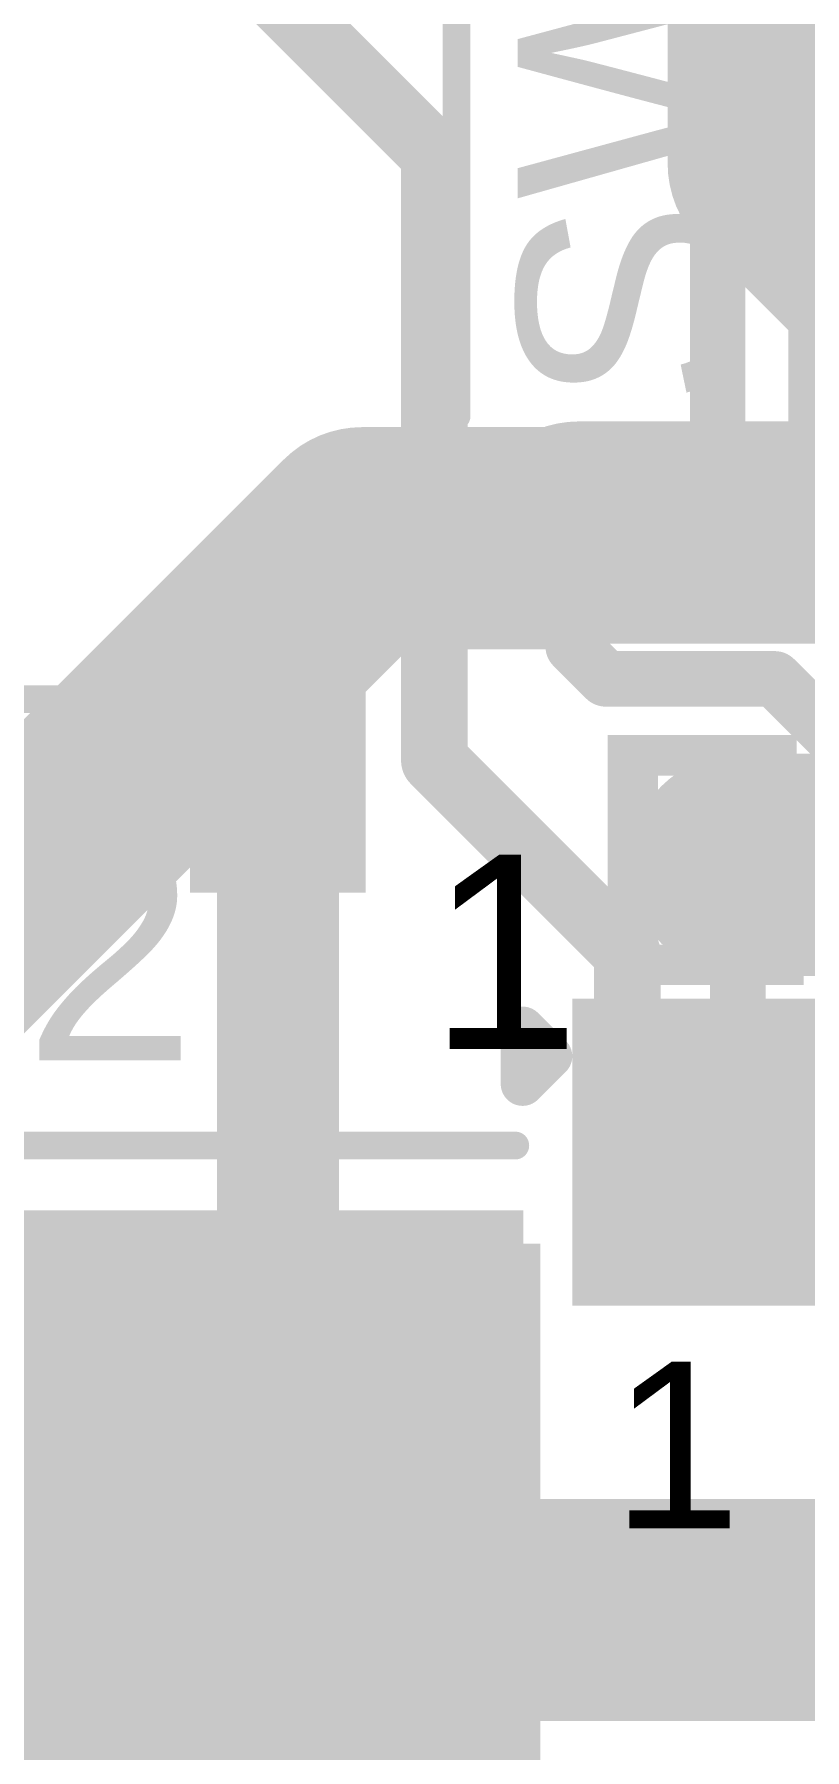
# Model space of a CAD drawing. Header units: inches. Extents: x -0.14 to 1.19, y -0.12 to 0.99.
# Drawn here: x 0.144 to 0.2827, y 0.0869 to 0.3957 of the extents above; entities that cross this region are included whole.
import ezdxf

# ---------------------------------------------------------------- set-up
doc = ezdxf.new("R2010")
doc.units = ezdxf.units.IN
doc.header["$MEASUREMENT"] = 0
for name, color, linetype in [('Bottom Layer', 5, 'Continuous'), ('Top Layer', 1, 'Continuous'), ('Top Overlay', 2, 'Continuous'), ('Top Paste', 8, 'Continuous'), ('Top Solder', 216, 'Continuous'), ('Via Holes', 16, 'Continuous')]:
    doc.layers.add(name, color=color, linetype=linetype)
doc.styles.add('Arial', font='', dxfattribs={"height": 0.2})
doc.styles.add('Arial_Bold', font='', dxfattribs={"height": 0.2})
doc.styles.get('Arial').set_extended_font_data('Arial')
doc.styles.get('Arial_Bold').set_extended_font_data('Arial', bold=True)

# ---------------------------------------------------------------- blocks, each defined once
blk = doc.blocks.new('AFC07_S32FCA_00__18')
at = {"layer": 'Top Layer'}
for points in [[(-0.31102, 0.06634), (-0.29921, 0.06634), (-0.29921, 0.01909), (-0.31102, 0.01909)], [(-0.29134, 0.06634), (-0.27953, 0.06634), (-0.27953, 0.01909), (-0.29134, 0.01909)], [(-0.3248, -0.10768), (-0.41142, -0.10768), (-0.41142, 0.02224), (-0.3248, 0.02224)]]:
    blk.add_hatch(color=1, dxfattribs=at).paths.add_polyline_path(points)
at = {"layer": 'Top Paste'}
for points in [[(-0.31102, 0.06634), (-0.29921, 0.06634), (-0.29921, 0.01909), (-0.31102, 0.01909)], [(-0.29134, 0.06634), (-0.27953, 0.06634), (-0.27953, 0.01909), (-0.29134, 0.01909)], [(-0.3248, -0.10768), (-0.41142, -0.10768), (-0.41142, 0.02224), (-0.3248, 0.02224)]]:
    blk.add_hatch(color=8, dxfattribs=at).paths.add_polyline_path(points)
at = {"layer": 'Top Solder'}
for points in [[(-0.31502, 0.07034), (-0.29521, 0.07034), (-0.29521, 0.01509), (-0.31502, 0.01509)], [(-0.29534, 0.07034), (-0.27553, 0.07034), (-0.27553, 0.01509), (-0.29534, 0.01509)], [(-0.27565, 0.07034), (-0.25584, 0.07034), (-0.25584, 0.01509), (-0.27565, 0.01509)], [(-0.3208, -0.11168), (-0.41542, -0.11168), (-0.41542, 0.02624), (-0.3208, 0.02624)]]:
    blk.add_hatch(color=216, dxfattribs=at).paths.add_polyline_path(points)
at = {"layer": 'Top Overlay'}
for points in [[(-0.324, 0.055, 0.00787, 0.00787, 0), (-0.324, 0.065, 0.00787, 0.00787, 0)], [(-0.324, 0.065, 0.00787, 0.00787, 0), (-0.319, 0.06, 0.00787, 0.00787, 0)], [(-0.324, 0.055, 0.00787, 0.00787, 0), (-0.319, 0.06, 0.00787, 0.00787, 0)], [(-0.42732, 0.04392, 0.005, 0.005, 0), (-0.32532, 0.04392, 0.005, 0.005, 0)]]:
    blk.add_lwpolyline(points, format="xyseb", dxfattribs=at)
for points in [[(-0.32597, 0.065, 0.00394, 0.00394, 1), (-0.32203, 0.065, 0.00394, 0.00394, 1)], [(-0.32597, 0.065, 0.00394, 0.00394, 1), (-0.32203, 0.065, 0.00394, 0.00394, 1)], [(-0.32097, 0.06, 0.00394, 0.00394, 1), (-0.31703, 0.06, 0.00394, 0.00394, 1)], [(-0.32097, 0.06, 0.00394, 0.00394, 1), (-0.31703, 0.06, 0.00394, 0.00394, 1)], [(-0.32597, 0.055, 0.00394, 0.00394, 1), (-0.32203, 0.055, 0.00394, 0.00394, 1)], [(-0.32597, 0.055, 0.00394, 0.00394, 1), (-0.32203, 0.055, 0.00394, 0.00394, 1)], [(-0.32657, 0.04392, 0.0025, 0.0025, 1), (-0.32407, 0.04392, 0.0025, 0.0025, 1)]]:
    blk.add_lwpolyline(points, format="xyseb", close=True, dxfattribs=at)
at = {"layer": 'Top Overlay', "style": 'Arial'}
blk.add_text('1', height=0.03, dxfattribs=at).set_placement((-0.308, -0.025))
blk = doc.blocks.new('TC_0522C_1_7_260G__34')
at = {"layer": 'Top Layer'}
for points in [[(-0.1378, 0.08465), (-0.09843, 0.08465), (-0.09843, 0.06102), (-0.1378, 0.06102)], [(0.09843, 0.08465), (0.1378, 0.08465), (0.1378, 0.06102), (0.09843, 0.06102)], [(-0.1378, -0.06102), (-0.09843, -0.06102), (-0.09843, -0.08465), (-0.1378, -0.08465)], [(0.09843, -0.06102), (0.1378, -0.06102), (0.1378, -0.08465), (0.09843, -0.08465)]]:
    blk.add_hatch(color=1, dxfattribs=at).paths.add_polyline_path(points)
at = {"layer": 'Top Paste'}
for points in [[(-0.1378, 0.08465), (-0.09843, 0.08465), (-0.09843, 0.06102), (-0.1378, 0.06102)], [(0.09843, 0.08465), (0.1378, 0.08465), (0.1378, 0.06102), (0.09843, 0.06102)], [(-0.1378, -0.06102), (-0.09843, -0.06102), (-0.09843, -0.08465), (-0.1378, -0.08465)], [(0.09843, -0.06102), (0.1378, -0.06102), (0.1378, -0.08465), (0.09843, -0.08465)]]:
    blk.add_hatch(color=8, dxfattribs=at).paths.add_polyline_path(points)
at = {"layer": 'Top Solder'}
for points in [[(-0.1418, 0.08865), (-0.09443, 0.08865), (-0.09443, 0.05702), (-0.1418, 0.05702)], [(0.09443, 0.08865), (0.1418, 0.08865), (0.1418, 0.05702), (0.09443, 0.05702)], [(-0.1418, -0.05702), (-0.09443, -0.05702), (-0.09443, -0.08865), (-0.1418, -0.08865)], [(0.09443, -0.05702), (0.1418, -0.05702), (0.1418, -0.08865), (0.09443, -0.08865)]]:
    blk.add_hatch(color=216, dxfattribs=at).paths.add_polyline_path(points)
at = {"layer": 'Top Overlay'}
for points in [[(-0.074, 0.087, 0.005, 0.005, 0), (-0.056, 0.105, 0.005, 0.005, 0)], [(0.056, 0.105, 0.005, 0.005, 0), (-0.056, 0.105, 0.005, 0.005, 0)], [(0.074, 0.087, 0.005, 0.005, 0), (0.056, 0.105, 0.005, 0.005, 0)], [(-0.119, 0.092, 0.005, 0.005, 0), (-0.124, 0.097, 0.005, 0.005, 0)], [(-0.114, 0.097, 0.005, 0.005, 0), (-0.124, 0.097, 0.005, 0.005, 0)], [(-0.119, 0.092, 0.005, 0.005, 0), (-0.114, 0.097, 0.005, 0.005, 0)], [(-0.107, -0.054, 0.005, 0.005, 0), (-0.107, 0.055, 0.005, 0.005, 0)], [(0.107, -0.054, 0.005, 0.005, 0), (0.107, 0.056, 0.005, 0.005, 0)], [(-0.056, -0.105, 0.005, 0.005, 0), (-0.074, -0.087, 0.005, 0.005, 0)], [(0.056, -0.105, 0.005, 0.005, 0), (0.074, -0.087, 0.005, 0.005, 0)], [(0.056, -0.105, 0.005, 0.005, 0), (-0.056, -0.105, 0.005, 0.005, 0)]]:
    blk.add_lwpolyline(points, format="xyseb", dxfattribs=at)
for points in [[(-0.05725, 0.105, 0.0025, 0.0025, 1), (-0.05475, 0.105, 0.0025, 0.0025, 1)], [(-0.05725, 0.105, 0.0025, 0.0025, 1), (-0.05475, 0.105, 0.0025, 0.0025, 1)], [(0.05475, 0.105, 0.0025, 0.0025, 1), (0.05725, 0.105, 0.0025, 0.0025, 1)], [(0.05475, 0.105, 0.0025, 0.0025, 1), (0.05725, 0.105, 0.0025, 0.0025, 1)], [(-0.12525, 0.097, 0.0025, 0.0025, 1), (-0.12275, 0.097, 0.0025, 0.0025, 1)], [(-0.12525, 0.097, 0.0025, 0.0025, 1), (-0.12275, 0.097, 0.0025, 0.0025, 1)], [(-0.11525, 0.097, 0.0025, 0.0025, 1), (-0.11275, 0.097, 0.0025, 0.0025, 1)], [(-0.11525, 0.097, 0.0025, 0.0025, 1), (-0.11275, 0.097, 0.0025, 0.0025, 1)], [(-0.12025, 0.092, 0.0025, 0.0025, 1), (-0.11775, 0.092, 0.0025, 0.0025, 1)], [(-0.12025, 0.092, 0.0025, 0.0025, 1), (-0.11775, 0.092, 0.0025, 0.0025, 1)], [(-0.07525, 0.087, 0.0025, 0.0025, 1), (-0.07275, 0.087, 0.0025, 0.0025, 1)], [(0.07275, 0.087, 0.0025, 0.0025, 1), (0.07525, 0.087, 0.0025, 0.0025, 1)], [(-0.10825, 0.055, 0.0025, 0.0025, 1), (-0.10575, 0.055, 0.0025, 0.0025, 1)], [(0.10575, 0.056, 0.0025, 0.0025, 1), (0.10825, 0.056, 0.0025, 0.0025, 1)], [(-0.10825, -0.054, 0.0025, 0.0025, 1), (-0.10575, -0.054, 0.0025, 0.0025, 1)], [(0.10575, -0.054, 0.0025, 0.0025, 1), (0.10825, -0.054, 0.0025, 0.0025, 1)], [(-0.07525, -0.087, 0.0025, 0.0025, 1), (-0.07275, -0.087, 0.0025, 0.0025, 1)], [(0.07275, -0.087, 0.0025, 0.0025, 1), (0.07525, -0.087, 0.0025, 0.0025, 1)], [(-0.05725, -0.105, 0.0025, 0.0025, 1), (-0.05475, -0.105, 0.0025, 0.0025, 1)], [(-0.05725, -0.105, 0.0025, 0.0025, 1), (-0.05475, -0.105, 0.0025, 0.0025, 1)], [(0.05475, -0.105, 0.0025, 0.0025, 1), (0.05725, -0.105, 0.0025, 0.0025, 1)], [(0.05475, -0.105, 0.0025, 0.0025, 1), (0.05725, -0.105, 0.0025, 0.0025, 1)]]:
    blk.add_lwpolyline(points, format="xyseb", close=True, dxfattribs=at)
blk = doc.blocks.new('SO_14_35')
at = {"layer": 'Top Solder'}
for points in [[(-0.13628, -0.08419), (-0.07435, -0.08419), (-0.07435, -0.11581), (-0.13628, -0.11581)], [(-0.13628, -0.13419), (-0.07435, -0.13419), (-0.07435, -0.16581), (-0.13628, -0.16581)]]:
    blk.add_hatch(color=216, dxfattribs=at).paths.add_polyline_path(points)

msp = doc.modelspace()

# ---------------------------------------------------------------- hatches: boundary and pattern name
at = {"layer": 'Bottom Layer'}
h = msp.add_hatch(color=5, dxfattribs=at)
edge = h.paths.add_edge_path()
edge.add_arc((0.241, 0.305), 0.01181, 0, 360)
h = msp.add_hatch(color=5, dxfattribs=at)
edge = h.paths.add_edge_path()
edge.add_arc((0.27086, 0.24605), 0.01181, 0, 360)
at = {"layer": 'Top Layer'}
h = msp.add_hatch(color=1, dxfattribs=at)
edge = h.paths.add_edge_path()
edge.add_arc((0.241, 0.305), 0.01181, 0, 360)
h = msp.add_hatch(color=1, dxfattribs=at)
edge = h.paths.add_edge_path()
edge.add_arc((0.27086, 0.24605), 0.01181, 0, 360)
msp.add_hatch(color=1, dxfattribs=at).paths.add_polyline_path([(0.138, 0.062), (0.232, 0.062), (0.232, 0.184), (0.138, 0.184)])
at = {"layer": 'Via Holes'}
h = msp.add_hatch(color=7, dxfattribs=at)
edge = h.paths.add_edge_path()
edge.add_arc((0.241, 0.305), 0.00591, 0, 360)
h = msp.add_hatch(color=7, dxfattribs=at)
edge = h.paths.add_edge_path()
edge.add_arc((0.27086, 0.24605), 0.00591, 0, 360)

# ---------------------------------------------------------------- linework, layer by layer
at = {"layer": 'Bottom Layer'}
for points in [[(0.278, 0.37247, 0.04, 0.04, 0), (0.278, 0.48255, 0.04, 0.04, 0)], [(0.278, 0.37247, 0.04, 0.04, 0), (0.34443, 0.30603, 0.04, 0.04, 0)], [(0.114, 0.216, 0.04, 0.04, 0), (0.203, 0.305, 0.04, 0.04, 0)], [(0.203, 0.305, 0.04, 0.04, 0), (0.241, 0.305, 0.04, 0.04, 0)], [(0.241, 0.305, 0.04, 0.04, 0), (0.24203, 0.30603, 0.04, 0.04, 0)], [(0.24203, 0.30603, 0.04, 0.04, 0), (0.34443, 0.30603, 0.04, 0.04, 0)], [(0.271, 0.24619, 0.04, 0.04, 0), (0.36081, 0.24619, 0.04, 0.04, 0)], [(0.096, 0.112, 0.04, 0.04, 0), (0.31156, 0.112, 0.04, 0.04, 0)]]:
    msp.add_lwpolyline(points, format="xyseb", dxfattribs=at)
for points in [[(0.268, 0.37247, 0.02, 0.02, 1), (0.288, 0.37247, 0.02, 0.02, 1)], [(0.268, 0.37247, 0.02, 0.02, 1), (0.288, 0.37247, 0.02, 0.02, 1)], [(0.193, 0.305, 0.02, 0.02, 1), (0.213, 0.305, 0.02, 0.02, 1)], [(0.193, 0.305, 0.02, 0.02, 1), (0.213, 0.305, 0.02, 0.02, 1)], [(0.231, 0.305, 0.02, 0.02, 1), (0.251, 0.305, 0.02, 0.02, 1)], [(0.231, 0.305, 0.02, 0.02, 1), (0.251, 0.305, 0.02, 0.02, 1)], [(0.23203, 0.30603, 0.02, 0.02, 1), (0.25203, 0.30603, 0.02, 0.02, 1)], [(0.23203, 0.30603, 0.02, 0.02, 1), (0.25203, 0.30603, 0.02, 0.02, 1)], [(0.261, 0.24619, 0.02, 0.02, 1), (0.281, 0.24619, 0.02, 0.02, 1)]]:
    msp.add_lwpolyline(points, format="xyseb", close=True, dxfattribs=at)
at = {"layer": 'Top Layer'}
for points in [[(0.135, 0.455, 0.012, 0.012, 0), (0.216, 0.374, 0.012, 0.012, 0)], [(0.267, 0.314, 0.01, 0.01, 0), (0.267, 0.421, 0.01, 0.01, 0)], [(0.216, 0.265, 0.012, 0.012, 0), (0.216, 0.374, 0.012, 0.012, 0)], [(0.267, 0.314, 0.01, 0.01, 0), (0.32951, 0.25149, 0.01, 0.01, 0)], [(0.241, 0.28552, 0.01, 0.01, 0), (0.241, 0.305, 0.01, 0.01, 0)], [(0.241, 0.28552, 0.01, 0.01, 0), (0.24686, 0.27967, 0.01, 0.01, 0)], [(0.24686, 0.27967, 0.01, 0.01, 0), (0.27727, 0.27967, 0.01, 0.01, 0)], [(0.27727, 0.27967, 0.01, 0.01, 0), (0.3, 0.25694, 0.01, 0.01, 0)], [(0.18783, 0.10905, 0.022, 0.022, 0), (0.18783, 0.26489, 0.022, 0.022, 0)], [(0.216, 0.265, 0.012, 0.012, 0), (0.25077, 0.23023, 0.012, 0.012, 0)], [(0.27066, 0.24585, 0.01, 0.01, 0), (0.27086, 0.24605, 0.01, 0.01, 0)], [(0.27066, 0.19464, 0.01, 0.01, 0), (0.27066, 0.24585, 0.01, 0.01, 0)], [(0.25077, 0.19443, 0.012, 0.012, 0), (0.25077, 0.23023, 0.012, 0.012, 0)], [(0.27046, 0.19443, 0.01, 0.01, 0), (0.27066, 0.19464, 0.01, 0.01, 0)], [(0.18778, 0.109, 0.022, 0.022, 0), (0.18783, 0.10905, 0.022, 0.022, 0)]]:
    msp.add_lwpolyline(points, format="xyseb", dxfattribs=at)
for points in [[(0.213, 0.374, 0.006, 0.006, 1), (0.219, 0.374, 0.006, 0.006, 1)], [(0.213, 0.374, 0.006, 0.006, 1), (0.219, 0.374, 0.006, 0.006, 1)], [(0.2645, 0.314, 0.005, 0.005, 1), (0.2695, 0.314, 0.005, 0.005, 1)], [(0.2645, 0.314, 0.005, 0.005, 1), (0.2695, 0.314, 0.005, 0.005, 1)], [(0.2385, 0.305, 0.005, 0.005, 1), (0.2435, 0.305, 0.005, 0.005, 1)], [(0.2385, 0.28552, 0.005, 0.005, 1), (0.2435, 0.28552, 0.005, 0.005, 1)], [(0.2385, 0.28552, 0.005, 0.005, 1), (0.2435, 0.28552, 0.005, 0.005, 1)], [(0.24436, 0.27967, 0.005, 0.005, 1), (0.24936, 0.27967, 0.005, 0.005, 1)], [(0.24436, 0.27967, 0.005, 0.005, 1), (0.24936, 0.27967, 0.005, 0.005, 1)], [(0.27477, 0.27967, 0.005, 0.005, 1), (0.27977, 0.27967, 0.005, 0.005, 1)], [(0.27477, 0.27967, 0.005, 0.005, 1), (0.27977, 0.27967, 0.005, 0.005, 1)], [(0.18233, 0.26489, 0.011, 0.011, 1), (0.19333, 0.26489, 0.011, 0.011, 1)], [(0.213, 0.265, 0.006, 0.006, 1), (0.219, 0.265, 0.006, 0.006, 1)], [(0.213, 0.265, 0.006, 0.006, 1), (0.219, 0.265, 0.006, 0.006, 1)], [(0.26816, 0.24585, 0.005, 0.005, 1), (0.27316, 0.24585, 0.005, 0.005, 1)], [(0.26816, 0.24585, 0.005, 0.005, 1), (0.27316, 0.24585, 0.005, 0.005, 1)], [(0.26836, 0.24605, 0.005, 0.005, 1), (0.27336, 0.24605, 0.005, 0.005, 1)], [(0.24777, 0.23023, 0.006, 0.006, 1), (0.25377, 0.23023, 0.006, 0.006, 1)], [(0.24777, 0.23023, 0.006, 0.006, 1), (0.25377, 0.23023, 0.006, 0.006, 1)], [(0.24777, 0.19443, 0.006, 0.006, 1), (0.25377, 0.19443, 0.006, 0.006, 1)], [(0.26796, 0.19443, 0.005, 0.005, 1), (0.27296, 0.19443, 0.005, 0.005, 1)], [(0.26816, 0.19464, 0.005, 0.005, 1), (0.27316, 0.19464, 0.005, 0.005, 1)], [(0.26816, 0.19464, 0.005, 0.005, 1), (0.27316, 0.19464, 0.005, 0.005, 1)], [(0.18228, 0.109, 0.011, 0.011, 1), (0.19328, 0.109, 0.011, 0.011, 1)], [(0.18233, 0.10905, 0.011, 0.011, 1), (0.19333, 0.10905, 0.011, 0.011, 1)], [(0.18233, 0.10905, 0.011, 0.011, 1), (0.19333, 0.10905, 0.011, 0.011, 1)]]:
    msp.add_lwpolyline(points, format="xyseb", close=True, dxfattribs=at)

# ---------------------------------------------------------------- block references
for name, p in [('SO_14_35', (0.416, 0.484)), ('AFC07_S32FCA_00__18', (0.55589, 0.15172))]:
    msp.add_blockref(name, p)
at = {"rotation": 270}
msp.add_blockref('TC_0522C_1_7_260G__34', (0.115, 0.383), dxfattribs=at)

# ---------------------------------------------------------------- texts
at = {"layer": 'Top Overlay', "style": 'Arial'}
msp.add_text('SW2', height=0.04, rotation=90, dxfattribs=at).set_placement((0.27099, 0.32868))
at = {"layer": 'Top Overlay'}
for s, height, style, p in [('ELECTRODE INPUT', 0.045, 'Arial_Bold', (0.243, 0.22454)), ('R2', 0.04, 'Arial', (0.10168, 0.21101)), ('1', 0.035, 'Arial', (0.215, 0.213))]:
    msp.add_text(s, height=height, dxfattribs=dict(at, style=style)).set_placement(p)

doc.saveas('drawing.dxf')
